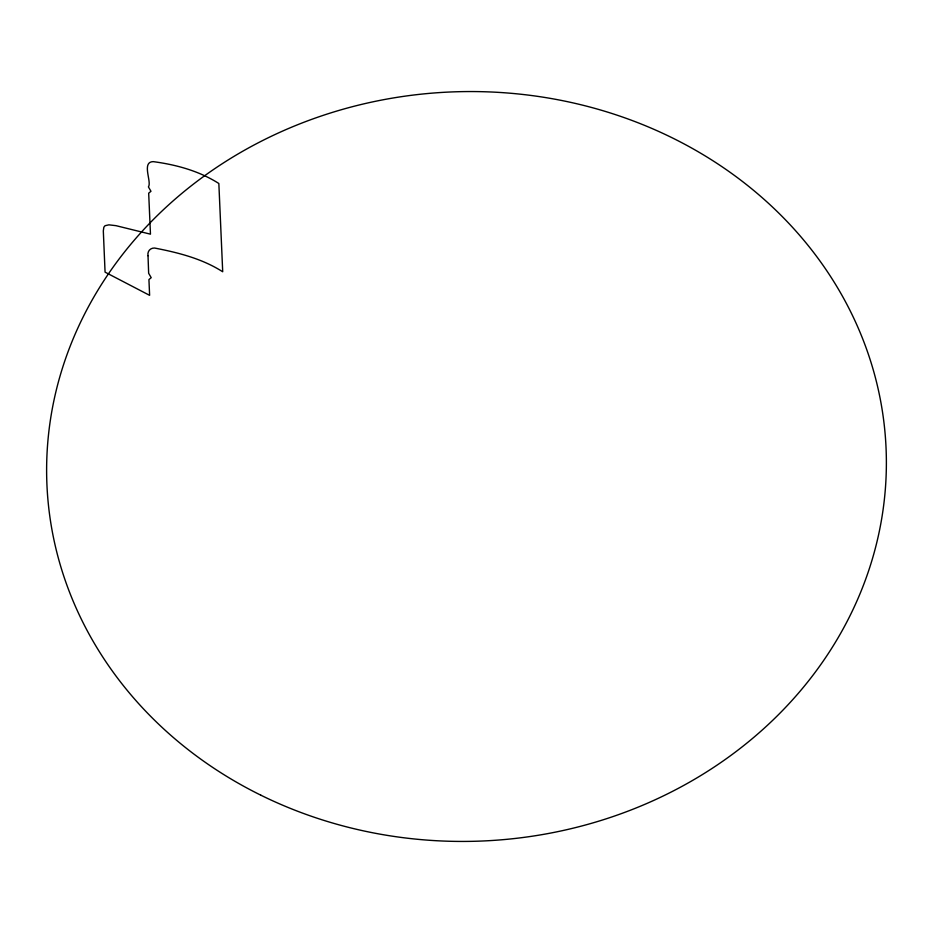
<?xml version="1.0" encoding="UTF-8"?>
<svg xmlns="http://www.w3.org/2000/svg" width="933" height="933" viewBox="0 0 933 933"><rect width="100%" height="100%" fill="white"/><g stroke="black" fill="none" stroke-linecap="round" stroke-linejoin="round"><path stroke-width="1.4" d="M148.02 255.712L148.65 273.276L151.204 277.684L148.93 279.573L149.618 295.341L105.067 272.156L103.318 230.917L103.843 227.22L105.067 225.704L108.893 224.841L115.972 225.669L150.47 234.171L148.685 193.178L150.971 191.288L148.405 186.88C152.044 182.005 141.198 161.887 153.187 161.631C176.174 164.686 199.137 170.949 218.847 183.498L222.707 271.771C202.729 259.012 179.637 252.971 156.639 248.435C151.647 246.744 146.994 250.476 148.02 255.712M260.797 795.161A419.955 374.844 -2.5 0 0 886.35 458.418A419.955 374.844 -2.5 0 0 252.353 145.898A419.955 374.844 -2.5 0 0 260.797 795.161"/></g></svg>
